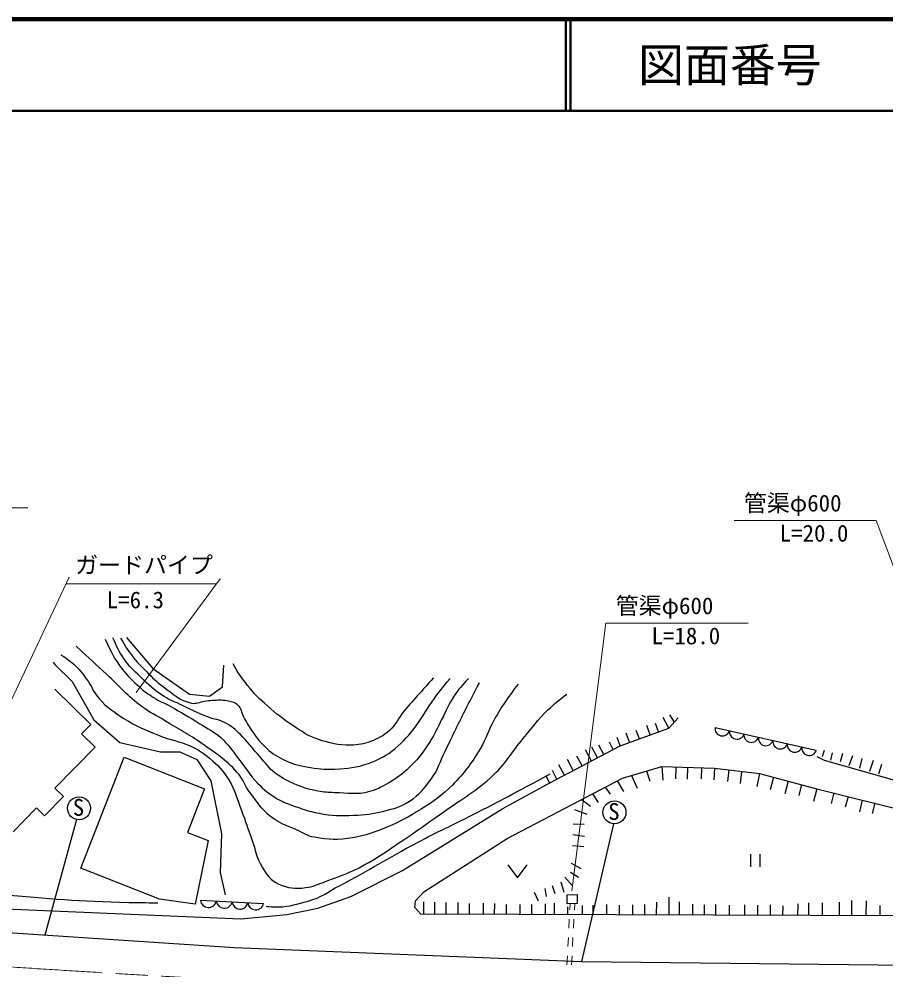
# Model space of a CAD drawing. Units: millimetres at full size, sheet at 1:1000; details may follow other scales. Extents: x 40000 to 680000, y 20000 to 380000.
# Drawn here: x 449185 to 543622, y 276425 to 380000 of the extents above; entities that cross this region are included whole.
import ezdxf
from ezdxf.enums import TextEntityAlignment as Align

# ---------------------------------------------------------------- set-up
doc = ezdxf.new("R2010")
doc.units = ezdxf.units.MM
doc.header["$LTSCALE"] = 1000
doc.linetypes.add('CHAIN', pattern=[18.5, 12, -1.5, 3.5, -1.5])
for name, color, linetype, lineweight in [('M-BGD', 7, 'Continuous', 25), ('M-BMK', 2, 'CHAIN', 13), ('M-STR-HTXT', 7, 'Continuous', 13), ('M-TTL', 2, 'Continuous', 140), ('M-TTL-LINE', 7, 'Continuous', 50)]:
    doc.layers.add(name, color=color, linetype=linetype, lineweight=lineweight)
doc.layers.add('M-TTL-TXT', color=7, linetype='Continuous')
doc.styles.add('ＭＳ ゴシック', font='')
doc.styles.get('ＭＳ ゴシック').set_extended_font_data('MS Gothic')

msp = doc.modelspace()

# ---------------------------------------------------------------- linework, layer by layer
at = {"layer": 'M-BGD'}
for p, q in [((460878, 312643), (463774, 309273)), ((452911, 309962), (453104, 309699)), ((453104, 309699), (454965, 307838)), ((463774, 309273), (467741, 306465)), ((471357, 307272), (471498, 309642)), ((454965, 307838), (457317, 303661)), ((453071, 307007), (456994, 303163)), ((469936, 306236), (471357, 307272)), ((467741, 306465), (469936, 306236)), ((457317, 303661), (460178, 301186)), ((519972, 302764), (519357, 303923)), ((519972, 302764), (520972, 303888)), ((520042, 304221), (520541, 303403)), ((456994, 303163), (455990, 302138)), ((514671, 300851), (519972, 302764)), ((516756, 301604), (516426, 302518)), ((517939, 302031), (517567, 303063)), ((518855, 302361), (518532, 303256)), ((525007, 302852), (536031, 300359)), ((455990, 302138), (457469, 300689)), ((514671, 300851), (514337, 301729)), ((515698, 301222), (515338, 302220)), ((457469, 300689), (453103, 296234)), ((460178, 301186), (464602, 300185)), ((507017, 296792), (514671, 300851)), ((511530, 299185), (510879, 300412)), ((512200, 299541), (511599, 300675)), ((512870, 299896), (512336, 300904)), ((513913, 300449), (513494, 301237)), ((455907, 287504), (460640, 299587)), ((460640, 299587), (469399, 296156)), ((464602, 300185), (466708, 300167)), ((466708, 300167), (468569, 299360)), ((468569, 299360), (470078, 297043)), ((509552, 298136), (508913, 299341)), ((510520, 298650), (509949, 299727)), ((536095, 299682), (536885, 299287)), ((536893, 300340), (536675, 299631)), ((537751, 300091), (537580, 299287)), ((538875, 300021), (538641, 299084)), ((539975, 299732), (539577, 298655)), ((541005, 299451), (540724, 298406)), ((508594, 297628), (507983, 298780)), ((514927, 297314), (519219, 298604)), ((519219, 298604), (524932, 298407)), ((519219, 298604), (519322, 297106)), ((520736, 298552), (520691, 297237)), ((522018, 298508), (521972, 297194)), ((523542, 298455), (523500, 297229)), ((524932, 298407), (524886, 297141)), ((524932, 298407), (529856, 297828)), ((536885, 299287), (543414, 297418)), ((542229, 299225), (541832, 298031)), ((543142, 298811), (542791, 297735)), ((502341, 290732), (514927, 297314)), ((506994, 296779), (506631, 297463)), ((507784, 297198), (507281, 298148)), ((515888, 297603), (516531, 296211)), ((517547, 298102), (517900, 296983)), ((526491, 298224), (526343, 296966)), ((527888, 298059), (527732, 296735)), ((529856, 297828), (529556, 296421)), ((529856, 297828), (536096, 296169)), ((531377, 297424), (531012, 296053)), ((543414, 297418), (553683, 294416)), ((453103, 296234), (454042, 295314)), ((470078, 297043), (471254, 291268)), ((501883, 294009), (507017, 296792)), ((513047, 296331), (513582, 295579)), ((514355, 297015), (515021, 295877)), ((532982, 296997), (532610, 295596)), ((534436, 296610), (534119, 295421)), ((454042, 295314), (451975, 293204)), ((469399, 296156), (467538, 291406)), ((511671, 295611), (512266, 294684)), ((536105, 296167), (535734, 294771)), ((536096, 296169), (548945, 292957)), ((537952, 295705), (537648, 294561)), ((539505, 295317), (539192, 294140)), ((510481, 294989), (511441, 294262)), ((541041, 294933), (540723, 293664)), ((542408, 294591), (542128, 293471)), ((451089, 294072), (448556, 291488)), ((451975, 293204), (451089, 294072)), ((490969, 287256), (501883, 294009)), ((509703, 293894), (511054, 293385)), ((455443, 292820), (451998, 280234)), ((509545, 292349), (510738, 292296)), ((513940, 292345), (510458, 277346)), ((467538, 291406), (469772, 290531)), ((471254, 291268), (471096, 287038)), ((509527, 291191), (510773, 291015)), ((469772, 290531), (468382, 283602)), ((493284, 284939), (502341, 290732)), ((509459, 289967), (510697, 289862)), ((528868, 289046), (528868, 287646)), ((529918, 287646), (529918, 289046)), ((509327, 288072), (510381, 287466)), ((464478, 284146), (455907, 287504)), ((471096, 287038), (471658, 284615)), ((485335, 284439), (490969, 287256)), ((502421, 287871), (503471, 286471)), ((503471, 286471), (504521, 287871)), ((509248, 287071), (510144, 286518)), ((508195, 286018), (508537, 284886)), ((508643, 286518), (509459, 285597)), ((492362, 283939), (493284, 284939)), ((505299, 284912), (505746, 283964)), ((506457, 285307), (506615, 284438)), ((507247, 285623), (507537, 284754)), ((468382, 283602), (464478, 284146)), ((468958, 284019), (475830, 283677)), ((481731, 283165), (485335, 284439)), ((492310, 283228), (492362, 283939)), ((493230, 283834), (493254, 282516)), ((494481, 282511), (494486, 283820)), ((508892, 284616), (509967, 284629)), ((508904, 283644), (508892, 284616)), ((509967, 284629), (509979, 283657)), ((519990, 282410), (519997, 284339)), ((521132, 282405), (521138, 283848)), ((539914, 282331), (539920, 284006)), ((541475, 282325), (541482, 283955)), ((445330, 283196), (464794, 282349)), ((478360, 282480), (481731, 283165)), ((492942, 282517), (492310, 283228)), ((495710, 282506), (495715, 283768)), ((497027, 282501), (497032, 283785)), ((498238, 282496), (498243, 283680)), ((499765, 282490), (499770, 283697)), ((500994, 282485), (500999, 283680)), ((502293, 282480), (502297, 283575)), ((503785, 282474), (503790, 283539)), ((505049, 282469), (505053, 283540)), ((506523, 282463), (506528, 283627)), ((507506, 282459), (507511, 283697)), ((509979, 283657), (508904, 283644)), ((508962, 282453), (508966, 283317)), ((510577, 282447), (510581, 283450)), ((511725, 282443), (511730, 283480)), ((513200, 282437), (513204, 283567)), ((514587, 282431), (514591, 283479)), ((516043, 282425), (516048, 283514)), ((517360, 282420), (517364, 283567)), ((518640, 282415), (518646, 283795)), ((522590, 282400), (522595, 283603)), ((523837, 282395), (523841, 283532)), ((525101, 282390), (525105, 283549)), ((526575, 282384), (526580, 283496)), ((528260, 282377), (528265, 283514)), ((529647, 282372), (529651, 283480)), ((531034, 282366), (531038, 283532)), ((532403, 282361), (532407, 283410)), ((534035, 282354), (534040, 283619)), ((535210, 282350), (535216, 283725)), ((536702, 282344), (536708, 283725)), ((538545, 282336), (538551, 283795)), ((542987, 282319), (542992, 283461)), ((464794, 282349), (473331, 282006)), ((473331, 282006), (478360, 282480)), ((572259, 282203), (492942, 282517)), ((438287, 281129), (472639, 278887)), ((472639, 278887), (510458, 277346)), ((510458, 277346), (553645, 276872))]:
    msp.add_line(p, q, dxfattribs=at)
for centre in [(455723, 294038), (514045, 293591)]:
    msp.add_circle(centre, 1250, dxfattribs=at)
for centre, radius, start, end in [((525808, 302732), 810, 171.47101, 343.04667), ((527383, 302376), 810, 171.47101, 343.04667), ((528957, 302020), 810, 171.47101, 343.04667), ((530532, 301663), 810, 171.47101, 343.04667), ((532107, 301307), 810, 171.47101, 343.04667), ((533682, 300951), 810, 171.47101, 343.04667), ((535256, 300595), 810, 171.47101, 343.04667), ((469823, 284094), 868, 184.97083, 349.32626), ((471541, 284009), 868, 184.97083, 349.32626), ((473259, 283923), 868, 184.97083, 349.32626), ((474977, 283837), 868, 184.97083, 349.32626)]:
    msp.add_arc(centre, radius, start, end, dxfattribs=at)
for points, knots in [([(458579, 312439), (459303, 310910), (459525, 310339), (460434, 309198), (461088, 308376), (461511, 307956), (462294, 307255), (462859, 306750), (463210, 306502), (463851, 306097), (464524, 305671), (464965, 305543), (465663, 305158), (466947, 304448), (467646, 304013), (468893, 303239), (469792, 302680), (470355, 302438), (471151, 301741), (472042, 300961), (472359, 300343), (473106, 299424), (473935, 298402), (474260, 297711), (475177, 296767), (475896, 296026), (476358, 295648), (477245, 295119), (477839, 294765), (478211, 294632), (478860, 294393), (480015, 293969), (480670, 293721), (481879, 293492), (483315, 293221), (484155, 293218), (485615, 293279), (486913, 293333), (487652, 293409), (488911, 293731), (490053, 294022), (490748, 294156), (491731, 294807), (492822, 295530), (493288, 296157), (494071, 297206), (494888, 298298), (495022, 299109), (495628, 300331), (496549, 302188), (497037, 303243), (497979, 305091), (498501, 306115), (498668, 306442), (499330, 307706)], [0, 0, 0, 0, 1, 1, 1, 2, 2, 2, 3, 3, 3, 4, 4, 4, 5, 5, 5, 6, 6, 6, 7, 7, 7, 8, 8, 8, 9, 9, 9, 10, 10, 10, 11, 11, 11, 12, 12, 12, 13, 13, 13, 14, 14, 14, 15, 15, 15, 16, 16, 16, 17, 17, 17, 18, 18, 18, 18]), ([(498137, 308162), (497366, 307340), (497118, 307057), (496574, 306267), (495937, 305339), (495746, 304718), (495223, 303721), (494726, 302777), (494536, 302197), (493959, 301299), (493119, 299992), (492567, 299288), (491431, 298227), (490658, 297505), (490138, 297190), (489219, 296665), (488537, 296275), (488133, 296071), (487376, 295857), (485937, 295452), (485045, 295710), (483550, 295735), (482840, 295746), (482440, 295785), (481742, 295910), (480842, 296071), (480338, 296207), (479495, 296560), (478507, 296972), (477947, 297234), (477090, 297876), (476322, 298452), (476050, 298955), (475405, 299667), (474667, 300480), (474348, 301024), (473562, 301790), (472910, 302426), (472567, 302839), (471772, 303283), (470999, 303713), (470453, 303694), (469630, 304020), (468549, 304447), (467979, 304771), (466927, 305266), (466161, 305627), (465699, 305770), (464978, 306214), (463855, 306906), (463340, 307467), (462380, 308373), (461629, 309083), (461196, 309489), (460608, 310339), (460038, 311161), (459872, 311539), (459414, 312603)], [0, 0, 0, 0, 1, 1, 1, 2, 2, 2, 3, 3, 3, 4, 4, 4, 5, 5, 5, 6, 6, 6, 7, 7, 7, 8, 8, 8, 9, 9, 9, 10, 10, 10, 11, 11, 11, 12, 12, 12, 13, 13, 13, 14, 14, 14, 15, 15, 15, 16, 16, 16, 17, 17, 17, 18, 18, 18, 19, 19, 19, 19]), ([(460257, 312568), (460784, 311644), (460954, 311348), (461503, 310637), (462054, 309923), (462428, 309574), (463065, 308935), (463744, 308254), (464104, 307837), (464891, 307285), (466027, 306487), (466603, 305777), (467962, 305494), (468519, 305379), (468839, 305630), (469402, 305705), (469726, 305748), (469906, 305783), (470233, 305804), (470853, 305844), (471210, 305868), (471824, 305769), (472309, 305692), (472628, 305639), (472994, 305313), (473425, 304930), (473378, 304499), (473650, 303990), (473952, 303425), (474119, 303104), (474481, 302575), (474987, 301834), (475277, 301410), (475920, 300784), (476613, 300109), (477082, 299795), (477944, 299356), (478880, 298880), (479479, 298758), (480507, 298549), (481693, 298308), (482388, 298254), (483597, 298315), (485043, 298387), (485889, 298444), (487252, 298932), (488301, 299308), (488892, 299581), (489780, 300255), (490866, 301079), (491381, 301674), (492237, 302735), (493081, 303782), (493353, 304514), (494139, 305605), (494884, 306640), (495158, 306980), (496140, 308186)], [0, 0, 0, 0, 1, 1, 1, 2, 2, 2, 3, 3, 3, 4, 4, 4, 5, 5, 5, 6, 6, 6, 7, 7, 7, 8, 8, 8, 9, 9, 9, 10, 10, 10, 11, 11, 11, 12, 12, 12, 13, 13, 13, 14, 14, 14, 15, 15, 15, 16, 16, 16, 17, 17, 17, 18, 18, 18, 19, 19, 19, 19]), ([(453754, 310759), (454418, 310330), (454637, 310174), (455140, 309723), (455763, 309166), (456051, 308782), (456545, 308108), (457128, 307312), (457266, 306729), (457914, 305984), (458801, 304965), (459479, 304554), (460617, 303825), (461998, 302940), (462877, 302613), (464391, 301982), (465728, 301425), (466592, 301407), (467902, 300788), (468746, 300390), (469202, 300104), (469920, 299507), (470873, 298715), (471380, 298194), (472027, 297137), (472767, 295929), (472900, 295106), (473413, 293785), (473889, 292560), (474107, 291856), (474559, 290623), (474986, 289456), (474996, 288687), (475665, 287639), (476209, 286784), (476546, 286187), (477473, 285778), (478523, 285315), (479248, 285243), (480387, 285392), (481247, 285505), (481698, 285738), (482510, 286042), (484214, 286677), (485203, 286985), (486793, 287867), (488167, 288629), (488889, 289141), (490199, 290009), (492239, 291361), (493351, 292165), (495342, 293589), (497523, 295150), (498920, 295822), (500871, 297662), (502328, 299036), (502817, 300107), (504110, 301638), (505145, 302863), (505623, 303650), (506795, 304745), (507559, 305457), (507857, 305713), (508849, 306456)], [0, 0, 0, 0, 1, 1, 1, 2, 2, 2, 3, 3, 3, 4, 4, 4, 5, 5, 5, 6, 6, 6, 7, 7, 7, 8, 8, 8, 9, 9, 9, 10, 10, 10, 11, 11, 11, 12, 12, 12, 13, 13, 13, 14, 14, 14, 15, 15, 15, 16, 16, 16, 17, 17, 17, 18, 18, 18, 19, 19, 19, 20, 20, 20, 21, 21, 21, 21]), ([(503550, 307568), (502253, 305804), (501828, 305275), (500944, 303672), (500281, 302471), (500119, 301689), (499416, 300512), (498420, 298843), (497745, 297955), (496389, 296563), (495222, 295364), (494405, 294850), (492992, 293956), (491596, 293073), (490778, 292616), (489253, 291981), (487842, 291393), (487020, 291088), (485514, 290823), (483924, 290542), (482970, 290591), (481380, 290875), (480559, 291022), (480165, 291346), (479406, 291691), (478280, 292204), (477553, 292365), (476588, 293140), (475553, 293971), (475182, 294664), (474377, 295720), (473740, 296555), (473637, 297210), (472929, 297984), (471640, 299392), (470694, 299962), (469137, 301065), (467600, 302153), (466633, 302603), (465030, 303593), (464082, 304177), (463507, 304439), (462607, 305093), (460941, 306306), (460226, 307252), (458710, 308648), (457420, 309836), (457015, 310213), (455419, 311702)], [0, 0, 0, 0, 1, 1, 1, 2, 2, 2, 3, 3, 3, 4, 4, 4, 5, 5, 5, 6, 6, 6, 7, 7, 7, 8, 8, 8, 9, 9, 9, 10, 10, 10, 11, 11, 11, 12, 12, 12, 13, 13, 13, 14, 14, 14, 15, 15, 15, 16, 16, 16, 16]), ([(494323, 308238), (493604, 307432), (493423, 307229), (492849, 306580), (492168, 305810), (491760, 305402), (491111, 304605), (490461, 303807), (490304, 303177), (489531, 302498), (488835, 301888), (488341, 301648), (487477, 301314), (486678, 301004), (486175, 300933), (485318, 300919), (483898, 300895), (483090, 301117), (481737, 301551), (480585, 301920), (480043, 302396), (479025, 303051), (477872, 303794), (477259, 304272), (476234, 305184), (475327, 305992), (474833, 306472), (474075, 307422), (473387, 308285), (473165, 308643), (472496, 309766)], [0, 0, 0, 0, 1, 1, 1, 2, 2, 2, 3, 3, 3, 4, 4, 4, 5, 5, 5, 6, 6, 6, 7, 7, 7, 8, 8, 8, 9, 9, 9, 10, 10, 10, 10]), ([(476110, 283361), (476245, 283348), (476281, 283346), (476391, 283337), (476806, 283306), (477040, 283274), (477456, 283291), (478745, 283342), (479452, 283593), (480697, 283934), (482126, 284326), (482790, 284919), (484103, 285608), (487463, 287371), (489253, 288529), (492598, 290321), (494895, 291553), (496244, 292121), (498566, 293305), (501909, 295012), (502965, 295594), (507060, 297799)], [0, 0, 0, 0, 1, 1, 1, 2, 2, 2, 3, 3, 3, 4, 4, 4, 5, 5, 5, 6, 6, 6, 7, 7, 7, 7]), ([(444554, 284848), (445790, 284741), (446110, 284720), (447107, 284642), (452586, 284214), (455656, 283893), (461150, 283791), (462384, 283768), (462793, 283749), (464310, 283756)], [0, 0, 0, 0, 1, 1, 1, 2, 2, 2, 3, 3, 3, 3])]:
    msp.add_open_spline(points, degree=3, knots=knots, dxfattribs=at)
at = {"layer": 'M-BMK'}
msp.add_arc((574323, 2194582), 1921962, 264.52486, 266.95323, dxfattribs=at)
at = {"layer": 'M-STR-HTXT'}
for p, q in [((450139, 326773), (434660, 326773)), ((542566, 325382), (527087, 325382)), ((542566, 325382), (557932, 284238)), ((454632, 319203), (446150, 301174)), ((471101, 319012), (461938, 306637)), ((454291, 318479), (470706, 318479)), ((513124, 314202), (509410, 285049)), ((528603, 314202), (513124, 314202)), ((509209, 283648), (509175, 282969)), ((509713, 283654), (509678, 282966)), ((509124, 281970), (509073, 280971)), ((509627, 281967), (509576, 280969)), ((509022, 279973), (508971, 278974)), ((509525, 279970), (509474, 278971)), ((508920, 277975), (508869, 276976)), ((509423, 277972), (509372, 276974))]:
    msp.add_line(p, q, dxfattribs=at)
at = {"layer": 'M-TTL'}
msp.add_line((680000, 380000), (40000, 380000), dxfattribs=at)
at = {"layer": 'M-TTL-LINE'}
for p, q in [((508747, 380000), (508747, 370000)), ((509247, 380000), (509247, 370000)), ((40000, 370000), (680000, 370000))]:
    msp.add_line(p, q, dxfattribs=at)

# ---------------------------------------------------------------- texts
at = {"layer": 'M-BGD', "style": 'ＭＳ ゴシック'}
for p in [(455044, 292665), (513367, 292217)]:
    msp.add_text('S', height=1833, dxfattribs=at).set_placement(p, align=Align.BOTTOM_LEFT)
at = {"layer": 'M-STR-HTXT', "style": 'ＭＳ ゴシック'}
for s, p in [('管渠φ600', (528145, 325811)), ('L=20.0', (532046, 322531)), ('ガードパイプ', (455301, 319071)), ('L=6.3', (458741, 315268)), ('管渠φ600', (514182, 314631)), ('L=18.0', (518083, 311351))]:
    msp.add_text(s, height=1833, dxfattribs=at).set_placement(p, align=Align.BOTTOM_LEFT)
at = {"layer": 'M-TTL-TXT', "style": 'ＭＳ ゴシック'}
msp.add_text('図面番号', height=3666, dxfattribs=at).set_placement((526622, 375000), align=Align.MIDDLE_CENTER)

doc.saveas('drawing.dxf')
